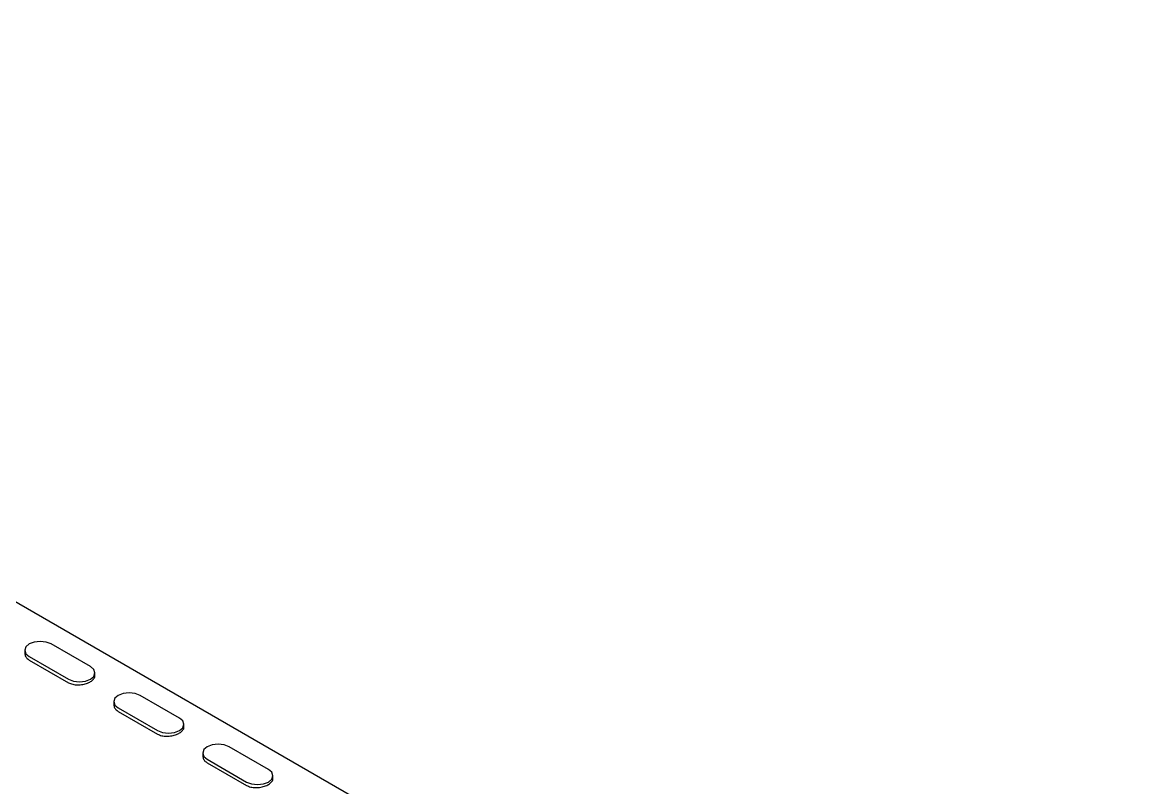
# Model space of a CAD drawing. Extents: x 109 to 1049, y 29 to 427.
# Drawn here: x 468.3 to 528, y 245.7 to 287.1 of the extents above; entities that cross this region are included whole.
import ezdxf

# ---------------------------------------------------------------- set-up
doc = ezdxf.new("R2010")
doc.units = 0
doc.header["$LTSCALE"] = 23.1
doc.header["$MEASUREMENT"] = 0
doc.layers.get('0').update_dxf_attribs({"linetype": 'CONTINUOUS'})

msp = doc.modelspace()

# ---------------------------------------------------------------- linework, layer by layer
at = {"color": 7, "linetype": 'Continuous', "lineweight": 25}
for p, q in [((528.0147, 221.1142), (413.6991, 287.1072)), ((468.4739, 253.1686), (468.4739, 253.0082)), ((472.0178, 252.2843), (469.8965, 253.5089)), ((468.718, 252.8285), (470.8393, 251.6039)), ((468.718, 252.6435), (470.8393, 251.4189)), ((472.2619, 251.7837), (472.2619, 251.9441)), ((476.8261, 249.5085), (474.7048, 250.7331)), ((473.2822, 250.3928), (473.2822, 250.2324)), ((473.5263, 250.0527), (475.6476, 248.8281)), ((473.5263, 249.8677), (475.6476, 248.6431)), ((477.0702, 249.0079), (477.0702, 249.1683)), ((481.6345, 246.7327), (479.5131, 247.9573)), ((478.0905, 247.6171), (478.0906, 247.4566)), ((478.3346, 247.2769), (480.4559, 246.0523)), ((478.3346, 247.092), (480.456, 245.8673)), ((481.8785, 246.2321), (481.8785, 246.3925))]:
    msp.add_line(p, q, dxfattribs=at)
at = {"color": 7, "linetype": 'Continuous', "lineweight": 25, "flags": 128}
for points in [[(469.8965, 253.5089), (469.6261, 253.6132), (469.3072, 253.6498), (468.9883, 253.6132), (468.718, 253.5088), (468.5373, 253.3528), (468.4739, 253.1686), (468.5373, 252.9845), (468.718, 252.8285)], [(470.8393, 251.6039), (471.1096, 251.4996), (471.4285, 251.463), (471.7475, 251.4996), (472.0178, 251.6039), (472.1984, 251.76), (472.2619, 251.9441), (472.1984, 252.1282), (472.0178, 252.2843)], [(474.7048, 250.7331), (474.4345, 250.8374), (474.1156, 250.874), (473.7967, 250.8374), (473.5263, 250.7331), (473.3457, 250.577), (473.2822, 250.3929), (473.3457, 250.2088), (473.5263, 250.0527)], [(475.6476, 248.8281), (475.918, 248.7238), (476.2369, 248.6872), (476.5558, 248.7238), (476.8261, 248.8281), (477.0068, 248.9842), (477.0702, 249.1683), (477.0068, 249.3524), (476.8261, 249.5085)], [(479.5131, 247.9573), (479.2428, 248.0616), (478.9239, 248.0982), (478.605, 248.0616), (478.3346, 247.9573), (478.154, 247.8012), (478.0905, 247.6171), (478.154, 247.433), (478.3346, 247.2769)], [(480.4559, 246.0523), (480.7263, 245.948), (481.0452, 245.9114), (481.3641, 245.948), (481.6345, 246.0523), (481.8151, 246.2084), (481.8785, 246.3925), (481.8151, 246.5766), (481.6345, 246.7327)]]:
    msp.add_lwpolyline(points, dxfattribs=at)
at = {"color": 7, "linetype": 'Continuous', "lineweight": 25}
for points, knots in [([(468.4747, 253.0083), (468.4833, 252.9497), (468.5007, 252.8316), (468.6109, 252.7108), (468.6962, 252.6572), (468.718, 252.6435)], [0, 0, 0, 0, 0.422767, 0.8530174, 1, 1, 1, 1]), ([(470.8393, 251.4189), (470.9116, 251.3857), (471.0563, 251.3193), (471.3323, 251.2912), (471.6153, 251.3164), (471.8786, 251.3916), (472.0933, 251.503), (472.222, 251.6365), (472.2769, 251.7344), (472.2614, 251.7828), (472.2611, 251.7836)], [0, 0, 0, 0, 0.1421856, 0.2843358, 0.4274011, 0.5710768, 0.7137656, 0.8554246, 0.9975844, 1, 1, 1, 1]), ([(473.283, 250.2325), (473.2916, 250.174), (473.3091, 250.0559), (473.4192, 249.935), (473.5046, 249.8814), (473.5263, 249.8677)], [0, 0, 0, 0, 0.422767, 0.8530174, 1, 1, 1, 1]), ([(475.6476, 248.6431), (475.72, 248.6099), (475.8646, 248.5435), (476.1406, 248.5155), (476.4236, 248.5407), (476.6869, 248.6158), (476.9017, 248.7272), (477.0304, 248.8607), (477.0852, 248.9586), (477.0697, 249.007), (477.0694, 249.0078)], [0, 0, 0, 0, 0.1421856, 0.2843358, 0.4274011, 0.5710768, 0.7137656, 0.8554246, 0.9975844, 1, 1, 1, 1]), ([(478.0913, 247.4567), (478.1, 247.3982), (478.1174, 247.2801), (478.2275, 247.1592), (478.3129, 247.1056), (478.3346, 247.092)], [0, 0, 0, 0, 0.422767, 0.8530174, 1, 1, 1, 1]), ([(480.456, 245.8673), (480.5283, 245.8341), (480.6729, 245.7677), (480.9489, 245.7397), (481.2319, 245.7649), (481.4952, 245.84), (481.71, 245.9514), (481.8387, 246.085), (481.8935, 246.1828), (481.878, 246.2312), (481.8778, 246.232)], [0, 0, 0, 0, 0.1421856, 0.2843358, 0.4274011, 0.5710768, 0.7137656, 0.8554246, 0.9975844, 1, 1, 1, 1])]:
    msp.add_open_spline(points, degree=3, knots=knots, dxfattribs=at)

doc.saveas('drawing.dxf')
